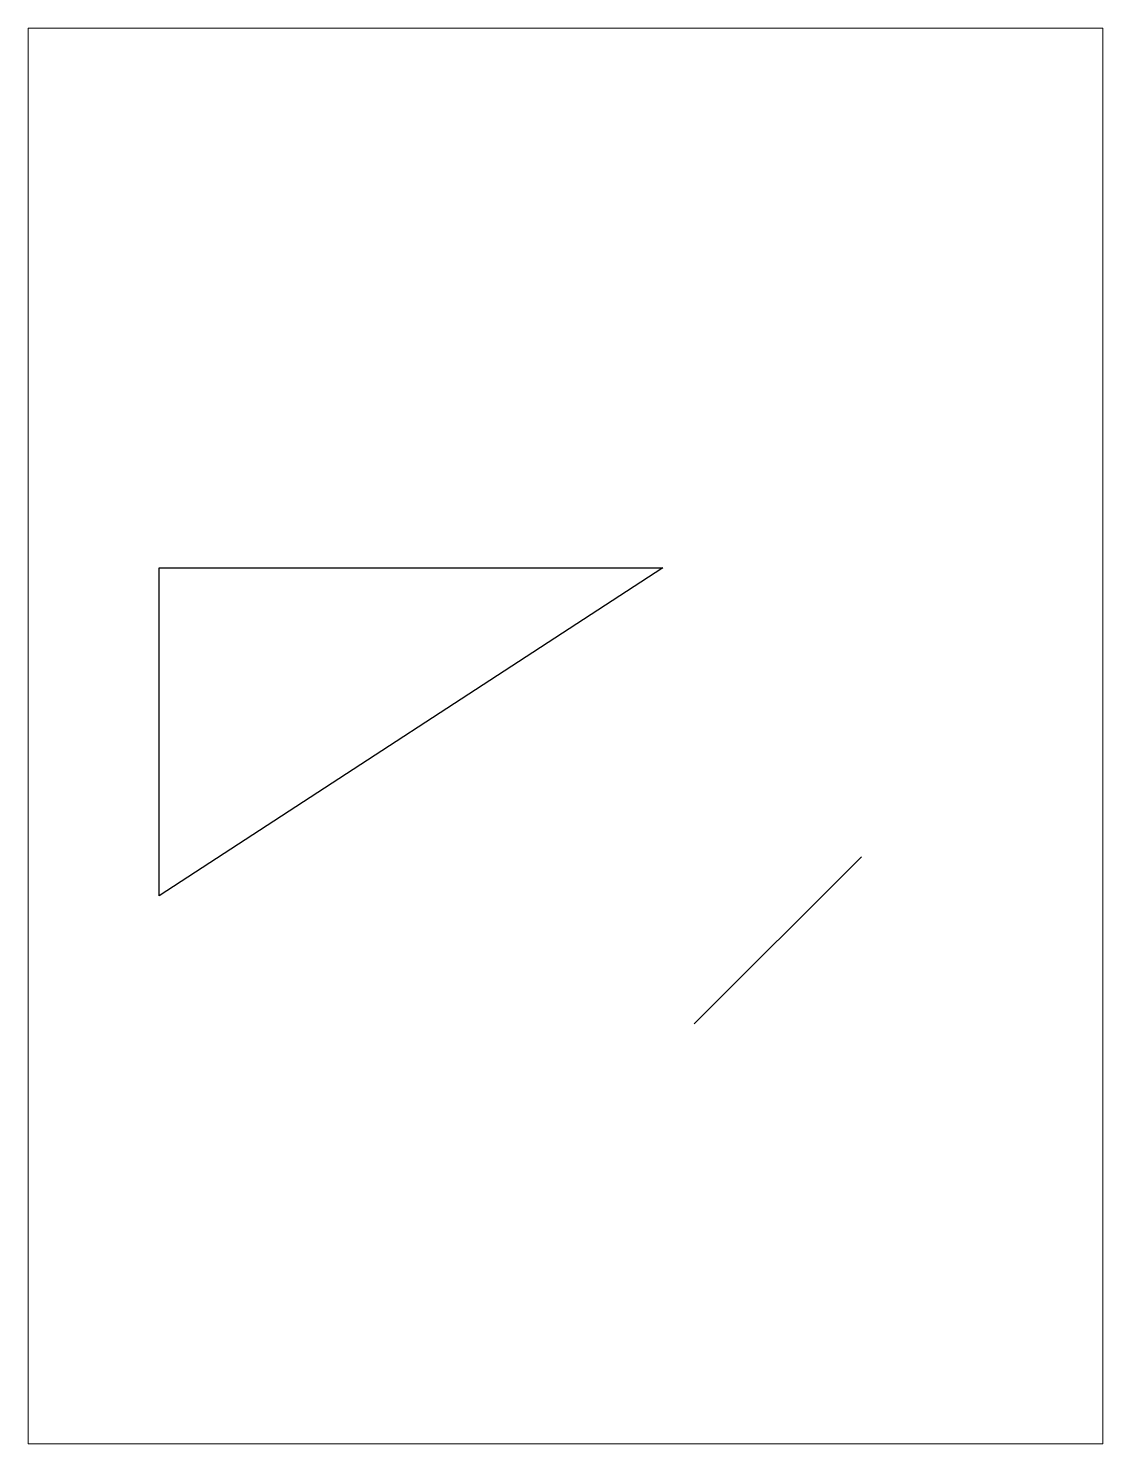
# Paper-space layout 'A4' of a CAD drawing. Header units: millimetres. Extents: x 0 to 195, y 0 to 257.
# The model-space entities are those that its viewports show. They can reach past a viewport. Long polylines and large blocks are cut down to what shows.
import ezdxf

# ---------------------------------------------------------------- set-up
doc = ezdxf.new("R2010")
doc.units = ezdxf.units.MM
doc.layers.add('СТ', color=7, linetype='Continuous', lineweight=25)

msp = doc.modelspace()

# ---------------------------------------------------------------- linework, layer by layer
at = {"layer": 'СТ', "ltscale": 100}
for points in [[(20916.65, 12620.31), (20916.65, 12717.49), (21065.66, 12717.49), (20916.65, 12620.31)], [(21074.97, 12582.4), (21124.48, 12631.91)]]:
    msp.add_lwpolyline(points, dxfattribs=at)

psp = doc.layouts.new('A4')

# ---------------------------------------------------------------- viewports
at = {"layer": 'СТ'}
psp.add_viewport(center=(97.5, 128.5), size=(195, 257), view_center_point=(21036.88, 12667.65), view_height=419.088, dxfattribs=at)

doc.saveas('drawing.dxf')
